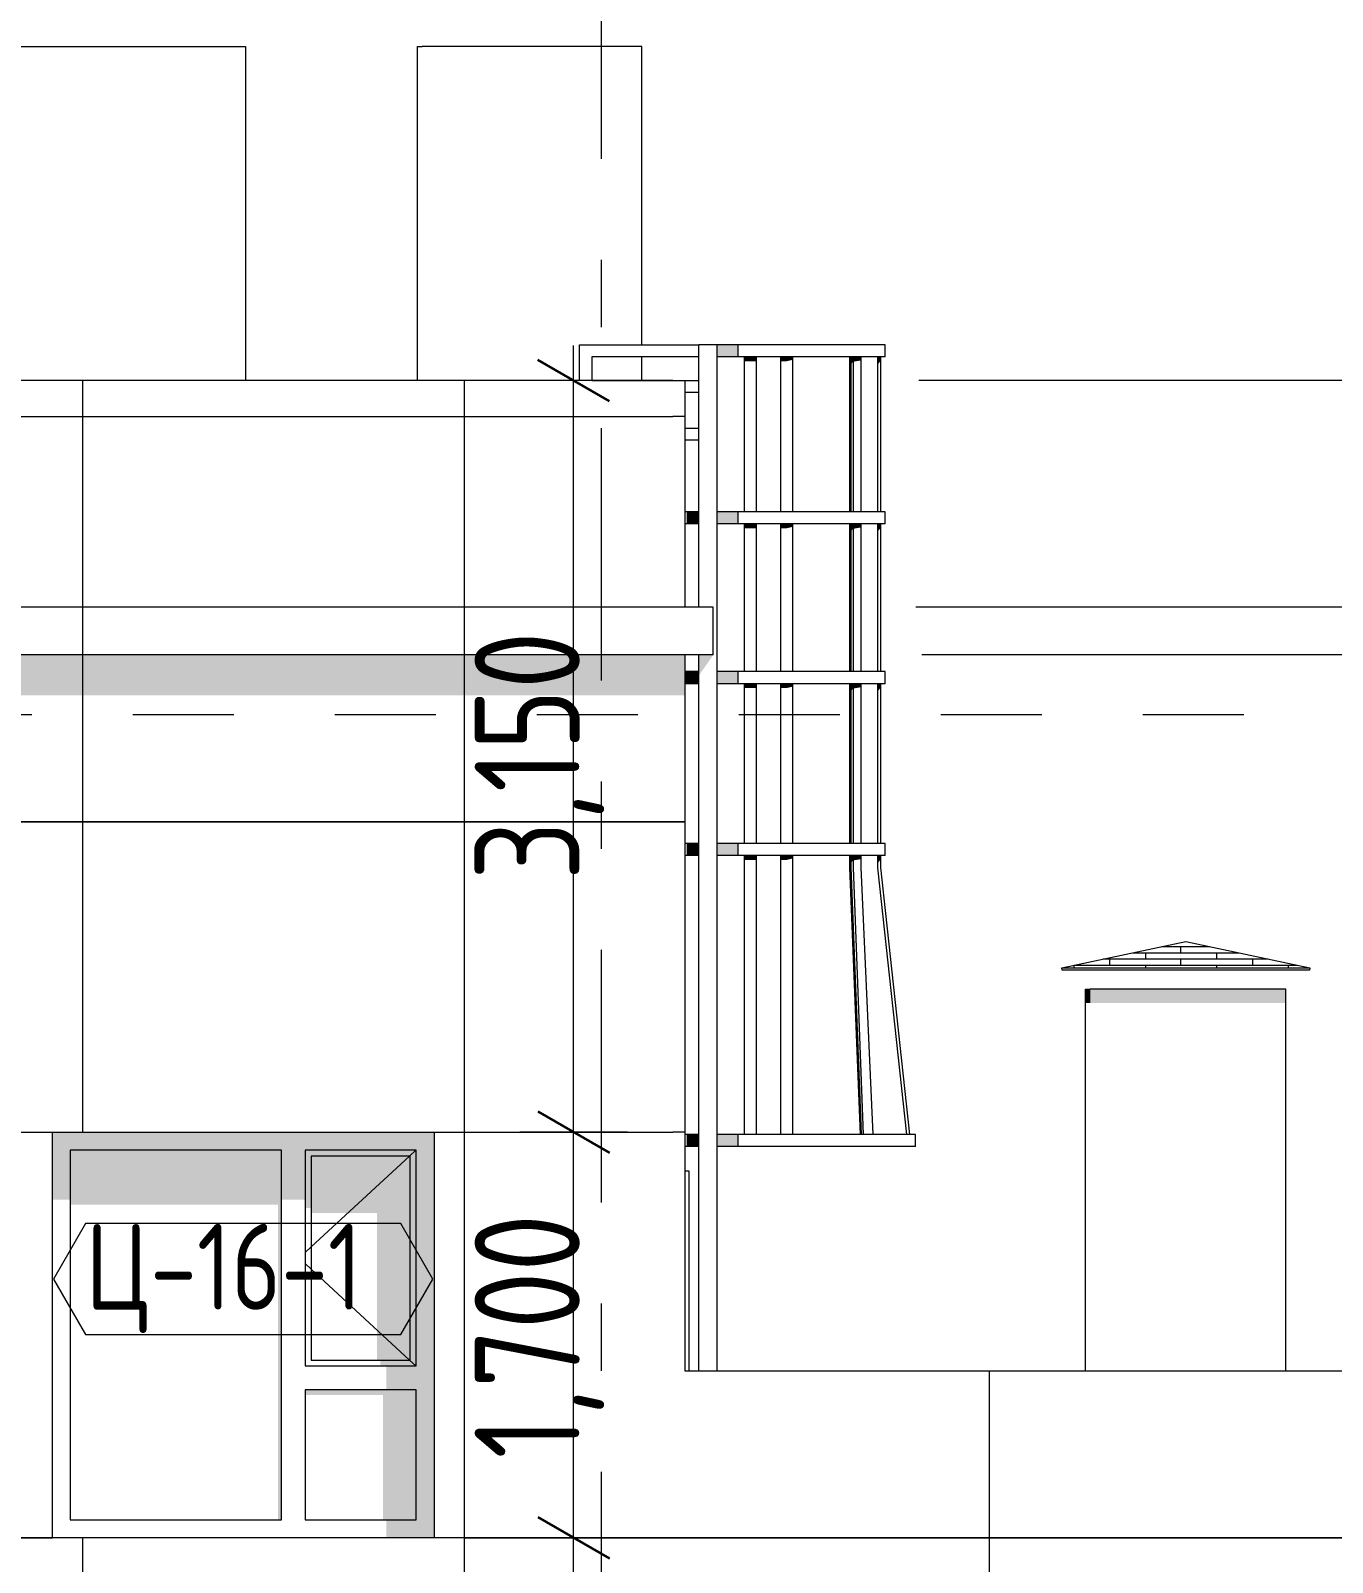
# Model space of a CAD drawing. Header units: millimetres. Extents: x 18162 to 7085488, y 72188 to 247925.
# Drawn here: x 5821118 to 5826573, y 151881 to 158301 of the extents above; entities that cross this region are included whole.
import ezdxf
from ezdxf.enums import TextEntityAlignment as Align

# ---------------------------------------------------------------- set-up
doc = ezdxf.new("R2010")
doc.units = ezdxf.units.MM
doc.header["$MEASUREMENT"] = 0
doc.linetypes.add('Dashed', pattern=[423.333333, 211.666667, -211.666667])
doc.linetypes.add('Double Dashed', pattern=[1093.611073, 529.166651, -211.666656, 141.111112, -211.666656])
for name, color, linetype in [('Archicad Doors', 7, 'Continuous'), ('Archicad Windows', 7, 'Continuous'), ('Interior - Equipment', 7, 'Continuous'), ('Shell - Roof', 7, 'Continuous'), ('Structural - Bearing', 7, 'Continuous'), ('Structural - Grid', 7, 'Continuous')]:
    doc.layers.add(name, color=color, linetype=linetype)
doc.styles.add('GENERATED_STYLE_3', font='', dxfattribs={"width": 0.8})
doc.styles.get('GENERATED_STYLE_3').set_extended_font_data('ISOCPEUR MON')
doc.dimstyles.new('GENERATED_STYLE__19', dxfattribs={"dimtxt": 440.00001, "dimasz": 228, "dimexe": 0.18, "dimexo": 31028.935828, "dimgap": 0, "dimtad": 1, "dimdec": 0, "dimzin": 0, "dimdsep": 46, "dimtxsty": 'GENERATED_STYLE_3', "dimblk": 'ARROWHEAD_2', "dimblk1": 'ARROWHEAD_2', "dimblk2": 'ARROWHEAD_2', "dimcen": 0.09, "dimclrd": 13, "dimclre": 13, "dimclrt": 13, "dimadec": 0, "dimazin": 0, "dimtfac": 1, "dimtdec": 4, "dimtmove": 0, "dimatfit": 3, "dimfxl": 1, "dimtolj": 1, "dimtzin": 0, "dimarcsym": 0})
doc.dimstyles.new('GENERATED_STYLE__23', dxfattribs={"dimtxt": 440.00001, "dimasz": 228, "dimexe": 0.18, "dimexo": 8313.817061, "dimgap": 0, "dimtad": 1, "dimdec": 0, "dimzin": 0, "dimdsep": 46, "dimtxsty": 'GENERATED_STYLE_3', "dimblk": 'ARROWHEAD_2', "dimblk1": 'ARROWHEAD_2', "dimblk2": 'ARROWHEAD_2', "dimcen": 0.09, "dimclrd": 13, "dimclre": 13, "dimclrt": 13, "dimadec": 0, "dimazin": 0, "dimtfac": 1, "dimtdec": 4, "dimtmove": 0, "dimatfit": 3, "dimfxl": 1, "dimtolj": 1, "dimtzin": 0, "dimarcsym": 0})
doc.dimstyles.new('GENERATED_STYLE__24', dxfattribs={"dimtxt": 440.00001, "dimasz": 228, "dimexe": 0.18, "dimexo": 8289.292714, "dimgap": 0, "dimtad": 1, "dimdec": 0, "dimzin": 0, "dimdsep": 46, "dimtxsty": 'GENERATED_STYLE_3', "dimblk": 'ARROWHEAD_2', "dimblk1": 'ARROWHEAD_2', "dimblk2": 'ARROWHEAD_2', "dimcen": 0.09, "dimclrd": 13, "dimclre": 13, "dimclrt": 13, "dimadec": 0, "dimazin": 0, "dimtfac": 1, "dimtdec": 4, "dimtmove": 0, "dimatfit": 3, "dimfxl": 1, "dimtolj": 1, "dimtzin": 0, "dimarcsym": 0})
doc.dimstyles.new('GENERATED_STYLE__25', dxfattribs={"dimtxt": 440.00001, "dimasz": 228, "dimexe": 0.18, "dimexo": 8181.554887, "dimgap": 0, "dimtad": 1, "dimdec": 0, "dimzin": 0, "dimdsep": 46, "dimtxsty": 'GENERATED_STYLE_3', "dimblk": 'ARROWHEAD_2', "dimblk1": 'ARROWHEAD_2', "dimblk2": 'ARROWHEAD_2', "dimcen": 0.09, "dimclrd": 13, "dimclre": 13, "dimclrt": 13, "dimadec": 0, "dimazin": 0, "dimtfac": 1, "dimtdec": 4, "dimtmove": 0, "dimatfit": 3, "dimfxl": 1, "dimtolj": 1, "dimtzin": 0, "dimarcsym": 0})
doc.dimstyles.new('GENERATED_STYLE__28', dxfattribs={"dimtxt": 440.00001, "dimasz": 228, "dimexe": 0.18, "dimexo": 14665.703396, "dimgap": 0, "dimtad": 1, "dimdec": 0, "dimzin": 0, "dimdsep": 46, "dimtxsty": 'GENERATED_STYLE_3', "dimblk": 'ARROWHEAD_2', "dimblk1": 'ARROWHEAD_2', "dimblk2": 'ARROWHEAD_2', "dimcen": 0.09, "dimclrd": 13, "dimclre": 13, "dimclrt": 13, "dimadec": 0, "dimazin": 0, "dimtfac": 1, "dimtdec": 4, "dimtmove": 0, "dimatfit": 3, "dimfxl": 1, "dimtolj": 1, "dimtzin": 0, "dimarcsym": 0})
doc.dimstyles.new('GENERATED_STYLE__29', dxfattribs={"dimtxt": 440.00001, "dimasz": 228, "dimexe": 0.18, "dimexo": 14785.703396, "dimgap": 0, "dimtad": 1, "dimdec": 0, "dimzin": 0, "dimdsep": 46, "dimtxsty": 'GENERATED_STYLE_3', "dimblk": 'ARROWHEAD_2', "dimblk1": 'ARROWHEAD_2', "dimblk2": 'ARROWHEAD_2', "dimcen": 0.09, "dimclrd": 13, "dimclre": 13, "dimclrt": 13, "dimadec": 0, "dimazin": 0, "dimtfac": 1, "dimtdec": 4, "dimtmove": 0, "dimatfit": 3, "dimfxl": 1, "dimtolj": 1, "dimtzin": 0, "dimarcsym": 0})
doc.dimstyles.new('GENERATED_STYLE__31', dxfattribs={"dimtxt": 440.00001, "dimasz": 228, "dimexe": 0.18, "dimexo": 1815.703396, "dimgap": 0, "dimtad": 1, "dimdec": 0, "dimzin": 0, "dimdsep": 46, "dimtxsty": 'GENERATED_STYLE_3', "dimblk": 'ARROWHEAD_2', "dimblk1": 'ARROWHEAD_2', "dimblk2": 'ARROWHEAD_2', "dimcen": 0.09, "dimclrd": 13, "dimclre": 13, "dimclrt": 13, "dimadec": 0, "dimazin": 0, "dimtfac": 1, "dimtdec": 4, "dimtmove": 0, "dimatfit": 3, "dimfxl": 1, "dimtolj": 1, "dimtzin": 0, "dimarcsym": 0})

# ---------------------------------------------------------------- blocks, each defined once
blk = doc.blocks.new('*X2446', base_point=(5785635.3, 106384.1))
at = {"layer": 'Structural - Bearing', "color": 7, "linetype": 'Continuous', "lineweight": 9}
for p, q in [((5823808.8, 154984.1), (5823858.8, 154984.1)), ((5823858.8, 154984.1), (5823808.8, 154984.1)), ((5823858.8, 153684.1), (5823808.8, 153684.1)), ((5823808.8, 151984.1), (5823858.8, 151984.1)), ((5823858.8, 151984.1), (5823808.8, 151984.1))]:
    blk.add_line(p, q, dxfattribs=at)
blk = doc.blocks.new('*X2449', base_point=(5785635.3, 106384.1))
at = {"layer": 'Structural - Bearing', "color": 8, "linetype": 'Continuous', "lineweight": 13}
for p, q in [((5818135.3, 155884.1), (5818135.3, 155684.1)), ((5819735.3, 155884.1), (5819735.3, 155684.1)), ((5821335.3, 155884.1), (5821335.3, 155684.1)), ((5822935.3, 155884.1), (5822935.3, 155684.1))]:
    blk.add_line(p, q, dxfattribs=at)
blk = doc.blocks.new('*X2460', base_point=(5785635.3, 106384.1))
at = {"layer": 'Structural - Bearing', "color": 7, "linetype": 'Continuous', "lineweight": 9}
for p, q in [((5825135.3, 152684.1), (5825135.3, 151984.1)), ((5823858.8, 151984.1), (5824035.3, 151984.1)), ((5824035.3, 151984.1), (5823858.8, 151984.1)), ((5825135.3, 151984.1), (5824035.3, 151984.1)), ((5824035.3, 151984.1), (5825135.3, 151984.1)), ((5825135.3, 151984.1), (5825635.3, 151984.1)), ((5825135.3, 151984.1), (5825135.3, 151384.1)), ((5825635.3, 151984.1), (5825135.3, 151984.1)), ((5826735.3, 151984.1), (5825635.3, 151984.1)), ((5825635.3, 151984.1), (5826735.3, 151984.1))]:
    blk.add_line(p, q, dxfattribs=at)
blk = doc.blocks.new('*X2463', base_point=(5785635.3, 106384.1))
at = {"layer": 'Structural - Bearing', "color": 7, "linetype": 'Continuous', "lineweight": 9}
for p, q in [((5818135.3, 155334.1), (5818135.3, 154984.1)), ((5819735.3, 155334.1), (5819735.3, 154984.1)), ((5821335.3, 155334.1), (5821335.3, 154984.1)), ((5822935.3, 155334.1), (5822935.3, 154984.1)), ((5816708.8, 154984.1), (5817635.3, 154984.1)), ((5817635.3, 154984.1), (5816708.8, 154984.1)), ((5818135.3, 154984.1), (5817635.3, 154984.1)), ((5817635.3, 154984.1), (5818135.3, 154984.1)), ((5818135.3, 154984.1), (5819235.3, 154984.1)), ((5818135.3, 154984.1), (5818135.3, 154384.1)), ((5819235.3, 154984.1), (5818135.3, 154984.1)), ((5819735.3, 154984.1), (5819235.3, 154984.1)), ((5819235.3, 154984.1), (5819735.3, 154984.1)), ((5819735.3, 154984.1), (5820835.3, 154984.1)), ((5819735.3, 154984.1), (5819735.3, 154384.1)), ((5820835.3, 154984.1), (5819735.3, 154984.1)), ((5821335.3, 154984.1), (5820835.3, 154984.1)), ((5820835.3, 154984.1), (5821335.3, 154984.1)), ((5821335.3, 154984.1), (5822435.3, 154984.1)), ((5821335.3, 154984.1), (5821335.3, 154384.1)), ((5822435.3, 154984.1), (5821335.3, 154984.1)), ((5822935.3, 154984.1), (5822435.3, 154984.1)), ((5822435.3, 154984.1), (5822935.3, 154984.1)), ((5822935.3, 154984.1), (5823808.8, 154984.1)), ((5822935.3, 154984.1), (5822935.3, 154384.1)), ((5823808.8, 154984.1), (5822935.3, 154984.1)), ((5818135.3, 154384.1), (5818135.3, 153684.1)), ((5819735.3, 154384.1), (5819735.3, 153684.1)), ((5821335.3, 154384.1), (5821335.3, 153684.1)), ((5822935.3, 154384.1), (5822935.3, 151984.1)), ((5816708.8, 153684.1), (5817608.8, 153684.1)), ((5819808.8, 153684.1), (5820835.3, 153684.1)), ((5820835.3, 153684.1), (5821208.8, 153684.1)), ((5822808.8, 153684.1), (5822935.3, 153684.1)), ((5822935.3, 153684.1), (5823808.8, 153684.1)), ((5816708.8, 151984.1), (5817608.8, 151984.1)), ((5817608.8, 151984.1), (5816708.8, 151984.1)), ((5818135.3, 151984.1), (5818135.3, 151384.1)), ((5819735.3, 151984.1), (5820835.3, 151984.1)), ((5819735.3, 151984.1), (5819735.3, 151384.1)), ((5820835.3, 151984.1), (5819808.8, 151984.1)), ((5821208.8, 151984.1), (5820835.3, 151984.1)), ((5820835.3, 151984.1), (5821208.8, 151984.1)), ((5821335.3, 151984.1), (5821335.3, 151384.1)), ((5822935.3, 151984.1), (5822808.8, 151984.1)), ((5822935.3, 151984.1), (5823808.8, 151984.1)), ((5822935.3, 151984.1), (5822935.3, 151384.1)), ((5823808.8, 151984.1), (5822935.3, 151984.1)), ((5818135.3, 151384.1), (5818135.3, 151334.1)), ((5819735.3, 151384.1), (5819735.3, 151334.1)), ((5821335.3, 151384.1), (5821335.3, 151334.1)), ((5822935.3, 151384.1), (5822935.3, 151334.1))]:
    blk.add_line(p, q, dxfattribs=at)
blk = doc.blocks.new('*X2464', base_point=(5785635.3, 106384.1))
at = {"layer": 'Shell - Roof', "color": 7, "linetype": 'Continuous', "lineweight": 13}
for p, q in [((5825857.7, 154462), (5826059.9, 154462)), ((5825937.9, 154436), (5825937.9, 154462)), ((5825613.2, 154410.1), (5825790.9, 154410.1)), ((5825613.2, 154410.1), (5825789.4, 154410.1)), ((5825640.9, 154384.1), (5825640.9, 154410.1)), ((5825735.4, 154436), (5825790.9, 154436)), ((5825790.9, 154410.1), (5825790.9, 154436)), ((5825790.9, 154436), (5826089.4, 154436)), ((5825790.9, 154410.1), (5826089.4, 154410.1)), ((5825937.9, 154384.1), (5825937.9, 154410.1)), ((5826089.4, 154436), (5826182.2, 154436)), ((5826089.4, 154410.1), (5826089.4, 154436)), ((5826089.4, 154410.1), (5826304.5, 154410.1)), ((5826089.4, 154410.1), (5826188.9, 154410.1)), ((5826188.9, 154410.1), (5826304.5, 154410.1)), ((5826239.4, 154384.1), (5826239.4, 154410.1)), ((5825490.9, 154384.1), (5825790.9, 154384.1)), ((5825490.9, 154373), (5825490.9, 154384.1)), ((5825790.9, 154373), (5825790.9, 154384.1)), ((5825790.9, 154384.1), (5826089.4, 154384.1)), ((5826089.4, 154384.1), (5826389.4, 154384.1)), ((5826089.4, 154373), (5826089.4, 154384.1)), ((5826389.4, 154373), (5826389.4, 154384.1)), ((5826389.4, 154384.1), (5826426.7, 154384.1))]:
    blk.add_line(p, q, dxfattribs=at)
blk = doc.blocks.new('*X2469', base_point=(5785635.3, 106384.1))
at = {"layer": 'Structural - Bearing', "color": 7, "linetype": 'Continuous', "lineweight": 9}
blk.add_line((5823858.8, 156684.1), (5823808.8, 156684.1), dxfattribs=at)
blk = doc.blocks.new('*X2472', base_point=(5785635.3, 106384.1))
at = {"layer": 'Structural - Bearing', "color": 7, "linetype": 'Continuous', "lineweight": 9}
for p, q in [((5818135.3, 156834.1), (5818135.3, 155884.1)), ((5819735.3, 156834.1), (5819735.3, 155884.1)), ((5821335.3, 156834.1), (5821335.3, 155884.1)), ((5822935.3, 156834.1), (5822935.3, 155884.1)), ((5816708.8, 156684.1), (5817635.3, 156684.1)), ((5817635.3, 156684.1), (5818135.3, 156684.1)), ((5818135.3, 156684.1), (5819235.3, 156684.1)), ((5819235.3, 156684.1), (5819735.3, 156684.1)), ((5819735.3, 156684.1), (5820835.3, 156684.1)), ((5820835.3, 156684.1), (5821335.3, 156684.1)), ((5821335.3, 156684.1), (5822435.3, 156684.1)), ((5822435.3, 156684.1), (5822935.3, 156684.1)), ((5822935.3, 156684.1), (5823808.8, 156684.1))]:
    blk.add_line(p, q, dxfattribs=at)
blk = doc.blocks.new('*X2473', base_point=(5785635.3, 106384.1))
at = {"layer": 'Structural - Bearing', "color": 7, "linetype": 'Continuous', "lineweight": 9}
for p, q in [((5818135.3, 155684.1), (5818135.3, 155334.1)), ((5819735.3, 155684.1), (5819735.3, 155334.1)), ((5821335.3, 155684.1), (5821335.3, 155334.1)), ((5822935.3, 155684.1), (5822935.3, 155334.1))]:
    blk.add_line(p, q, dxfattribs=at)
blk = doc.blocks.new('*D2623', base_point=(5785635.3, 106384.1))
at = {"color": 12, "linetype": 'Continuous', "lineweight": 35}
for p, q in [((5838328.4, 152770.7), (5838628.4, 152597.5)), ((5838328.4, 151420.7), (5838628.4, 151247.5))]:
    blk.add_line(p, q, dxfattribs=at)
at = {"color": 13, "linetype": 'Continuous', "lineweight": 13}
for p, q in [((5838703.4, 152684.1), (5837187.8, 152684.1)), ((5838478.4, 151334.1), (5838478.4, 152684.1)), ((5838703.4, 151334.1), (5837187.8, 151334.1))]:
    blk.add_line(p, q, dxfattribs=at)
at = {"color": 13, "lineweight": 13, "insert": (5838605.9, 151490.9), "char_height": 440, "attachment_point": 7, "rotation": 90, "style": 'GENERATED_STYLE_3'}
blk.add_mtext('\\A1;{\\pql;\\fISOCPEUR MON|b0|i0|c0|p0;\\W0.800000;1,350}', dxfattribs=at)
blk = doc.blocks.new('ARROWHEAD_2')
at = {"color": 0, "linetype": 'Continuous', "lineweight": 0}
for p, q in [((-0.378, -0.655), (0.378, 0.655)), ((0, 0), (-1, 0))]:
    blk.add_line(p, q, dxfattribs=at)
blk = doc.blocks.new('*D2624', base_point=(5785635.3, 106384.1))
at = {"color": 12, "linetype": 'Continuous', "lineweight": 35}
for p, q in [((5838328.4, 155770.7), (5838628.4, 155597.5)), ((5838328.4, 152770.7), (5838628.4, 152597.5))]:
    blk.add_line(p, q, dxfattribs=at)
at = {"color": 13, "linetype": 'Continuous', "lineweight": 13}
for p, q in [((5838703.4, 155684.1), (5824852.6, 155684.1)), ((5838478.4, 152684.1), (5838478.4, 155684.1)), ((5838703.4, 152684.1), (5837187.8, 152684.1))]:
    blk.add_line(p, q, dxfattribs=at)
at = {"color": 13, "lineweight": 13, "char_height": 440, "attachment_point": 7, "rotation": 90, "style": 'GENERATED_STYLE_3'}
for s, insert in [('\\A1;{\\pql;\\fISOCPEUR MON|b0|i0|c0|p0;\\W0.800000;200}', (5838518.1, 154859.7)), ('\\A1;{\\pql;\\fISOCPEUR MON|b0|i0|c0|p0;\\W0.800000;3,000}', (5838605.9, 153261.9))]:
    blk.add_mtext(s, dxfattribs=dict(at, insert=insert))
blk = doc.blocks.new('*D2625', base_point=(5785635.3, 106384.1))
at = {"color": 12, "linetype": 'Continuous', "lineweight": 35}
for p, q in [((5838328.4, 155970.7), (5838628.4, 155797.5)), ((5838328.4, 155770.7), (5838628.4, 155597.5))]:
    blk.add_line(p, q, dxfattribs=at)
at = {"color": 13, "linetype": 'Continuous', "lineweight": 13}
for p, q in [((5838703.4, 155884.1), (5824828.1, 155884.1)), ((5838478.4, 155684.1), (5838478.4, 155884.1)), ((5838703.4, 155684.1), (5824852.6, 155684.1))]:
    blk.add_line(p, q, dxfattribs=at)
blk = doc.blocks.new('*D2626', base_point=(5785635.3, 106384.1))
at = {"color": 13, "linetype": 'Continuous', "lineweight": 13}
for p, q in [((5838478.4, 156834.1), (5838478.4, 156980.8)), ((5838703.4, 156834.1), (5824840.4, 156834.1)), ((5838478.4, 155884.1), (5838478.4, 156834.1)), ((5838703.4, 155884.1), (5824828.1, 155884.1))]:
    blk.add_line(p, q, dxfattribs=at)
at = {"color": 12, "linetype": 'Continuous', "lineweight": 35}
for p, q in [((5838628.4, 156747.5), (5838328.4, 156920.7)), ((5838328.4, 155970.7), (5838628.4, 155797.5))]:
    blk.add_line(p, q, dxfattribs=at)
at = {"color": 13, "lineweight": 13, "insert": (5838518.1, 155990.2), "char_height": 440, "attachment_point": 7, "rotation": 90, "style": 'GENERATED_STYLE_3'}
blk.add_mtext('\\A1;{\\pql;\\fISOCPEUR MON|b0|i0|c0|p0;\\W0.800000;950}', dxfattribs=at)
blk = doc.blocks.new('*D2633', base_point=(5785635.3, 106384.1))
at = {"color": 12, "linetype": 'Continuous', "lineweight": 35}
for p, q in [((5839537.7, 155770.7), (5839837.7, 155597.5)), ((5839537.7, 151420.7), (5839837.7, 151247.5))]:
    blk.add_line(p, q, dxfattribs=at)
at = {"color": 13, "linetype": 'Continuous', "lineweight": 13}
for p, q in [((5839912.7, 155684.1), (5838644.5, 155684.1)), ((5839687.7, 151334.1), (5839687.7, 155684.1)), ((5839912.7, 151334.1), (5838644.5, 151334.1))]:
    blk.add_line(p, q, dxfattribs=at)
at = {"color": 13, "lineweight": 13, "char_height": 440, "attachment_point": 7, "rotation": 90, "style": 'GENERATED_STYLE_3'}
for s, insert in [('\\A1;{\\pql;\\fISOCPEUR MON|b0|i0|c0|p0;\\W0.800000;200}', (5839727.4, 154859.7)), ('\\A1;{\\pql;\\fISOCPEUR MON|b0|i0|c0|p0;\\W0.800000;4,350}', (5839815.2, 152569.4))]:
    blk.add_mtext(s, dxfattribs=dict(at, insert=insert))
blk = doc.blocks.new('*D2634', base_point=(5785635.3, 106384.1))
at = {"color": 12, "linetype": 'Continuous', "lineweight": 35}
for p, q in [((5839537.7, 155970.7), (5839837.7, 155797.5)), ((5839537.7, 155770.7), (5839837.7, 155597.5))]:
    blk.add_line(p, q, dxfattribs=at)
at = {"color": 13, "linetype": 'Continuous', "lineweight": 13}
for p, q in [((5839912.7, 155884.1), (5838644.5, 155884.1)), ((5839687.7, 155684.1), (5839687.7, 155884.1)), ((5839912.7, 155684.1), (5838644.5, 155684.1))]:
    blk.add_line(p, q, dxfattribs=at)
blk = doc.blocks.new('*D2635', base_point=(5785635.3, 106384.1))
at = {"color": 13, "linetype": 'Continuous', "lineweight": 13}
for p, q in [((5839687.7, 156834.1), (5839687.7, 156980.8)), ((5839912.7, 156834.1), (5838644.5, 156834.1)), ((5839687.7, 155884.1), (5839687.7, 156834.1)), ((5839912.7, 155884.1), (5838644.5, 155884.1))]:
    blk.add_line(p, q, dxfattribs=at)
at = {"color": 12, "linetype": 'Continuous', "lineweight": 35}
for p, q in [((5839837.7, 156747.5), (5839537.7, 156920.7)), ((5839537.7, 155970.7), (5839837.7, 155797.5))]:
    blk.add_line(p, q, dxfattribs=at)
at = {"color": 13, "lineweight": 13, "insert": (5839727.4, 155990.2), "char_height": 440, "attachment_point": 7, "rotation": 90, "style": 'GENERATED_STYLE_3'}
blk.add_mtext('\\A1;{\\pql;\\fISOCPEUR MON|b0|i0|c0|p0;\\W0.800000;950}', dxfattribs=at)
blk = doc.blocks.new('*D2678', base_point=(5785635.3, 106384.1))
at = {"color": 12, "linetype": 'Continuous', "lineweight": 35}
for p, q in [((5823243.5, 152070.7), (5823543.5, 151897.5)), ((5823243.5, 150770.7), (5823543.5, 150597.5))]:
    blk.add_line(p, q, dxfattribs=at)
at = {"color": 13, "linetype": 'Continuous', "lineweight": 13}
for p, q in [((5823618.5, 151984.1), (5823168.5, 151984.1)), ((5823393.5, 150684.1), (5823393.5, 151984.1)), ((5823618.5, 150684.1), (5823168.5, 150684.1))]:
    blk.add_line(p, q, dxfattribs=at)
at = {"color": 13, "lineweight": 13, "insert": (5823521.1, 150815.9), "char_height": 440, "attachment_point": 7, "rotation": 90, "style": 'GENERATED_STYLE_3'}
blk.add_mtext('\\A1;{\\pql;\\fISOCPEUR MON|b0|i0|c0|p0;\\W0.800000;1,300}', dxfattribs=at)
blk = doc.blocks.new('*D2679', base_point=(5785635.3, 106384.1))
at = {"color": 12, "linetype": 'Continuous', "lineweight": 35}
for p, q in [((5823243.5, 153770.7), (5823543.5, 153597.5)), ((5823243.5, 152070.7), (5823543.5, 151897.5))]:
    blk.add_line(p, q, dxfattribs=at)
at = {"color": 13, "linetype": 'Continuous', "lineweight": 13}
for p, q in [((5823618.5, 153684.1), (5823168.5, 153684.1)), ((5823393.5, 151984.1), (5823393.5, 153684.1)), ((5823618.5, 151984.1), (5823168.5, 151984.1))]:
    blk.add_line(p, q, dxfattribs=at)
at = {"color": 13, "lineweight": 13, "insert": (5823521.1, 152315.9), "char_height": 440, "attachment_point": 7, "rotation": 90, "style": 'GENERATED_STYLE_3'}
blk.add_mtext('\\A1;{\\pql;\\fISOCPEUR MON|b0|i0|c0|p0;\\W0.800000;1,700}', dxfattribs=at)
blk = doc.blocks.new('*D2680', base_point=(5785635.3, 106384.1))
at = {"color": 13, "linetype": 'Continuous', "lineweight": 13}
for p, q in [((5823393.5, 156834.1), (5823393.5, 156980.8)), ((5823618.5, 156834.1), (5823168.5, 156834.1)), ((5823393.5, 153684.1), (5823393.5, 156834.1)), ((5823618.5, 153684.1), (5823168.5, 153684.1))]:
    blk.add_line(p, q, dxfattribs=at)
at = {"color": 12, "linetype": 'Continuous', "lineweight": 35}
for p, q in [((5823543.5, 156747.5), (5823243.5, 156920.7)), ((5823243.5, 153770.7), (5823543.5, 153597.5))]:
    blk.add_line(p, q, dxfattribs=at)
at = {"color": 13, "lineweight": 13, "insert": (5823521.1, 154740.9), "char_height": 440, "attachment_point": 7, "rotation": 90, "style": 'GENERATED_STYLE_3'}
blk.add_mtext('\\A1;{\\pql;\\fISOCPEUR MON|b0|i0|c0|p0;\\W0.800000;3,150}', dxfattribs=at)
blk = doc.blocks.new('Label_194_3', base_point=(5822008.8, 152834.1))
at = {"color": 13, "linetype": 'Continuous', "lineweight": 13, "flags": 128}
blk.add_lwpolyline([(5821213.7, 153068.3), (5821347.8, 152836.1), (5822669.9, 152836.1), (5822804, 153068.3), (5822669.9, 153300.6), (5821347.8, 153300.6)], close=True, dxfattribs=at)
at = {"color": 13, "lineweight": 13, "insert": (5821347.8, 153299.9), "char_height": 360, "attachment_point": 1, "style": 'GENERATED_STYLE_3'}
blk.add_mtext('\\A1;{\\pql;\\pt0,253000;\\fISOCPEUR MON|b0|i0|c0|p0;\\W0.800000;Ц-16-1\\fISOCPEUR MON|b0|i0|c0|p0;\\W0.800000;\\A1{\\H.66x;\\S^  ;}\\fISOCPEUR MON|b0|i0|c0|p0;\\W0.800000;\\fISOCPEUR MON|b0|i0|c0|p0;\\W0.800000;\\A1{\\H.66x;\\S^  ;}\\fISOCPEUR MON|b0|i0|c0|p0;\\W0.800000; \\fISOCPEUR MON|b0|i0|c0|p0;\\W0.800000;\\fISOCPEUR MON|b0|i0|c0|p0;\\W0.800000;\\fISOCPEUR MON|b0|i0|c0|p0;\\W0.800000;\\fISOCPEUR MON|b0|i0|c0|p0;\\W0.800000;\\fISOCPEUR MON|b0|i0|c0|p0;\\W0.800000;\\fISOCPEUR MON|b0|i0|c0|p0;\\W0.800000;\\fISOCPEUR MON|b0|i0|c0|p0;\\W0.800000;\\fISOCPEUR MON|b0|i0|c0|p0;\\W0.800000;\\fISOCPEUR MON|b0|i0|c0|p0;\\W0.800000;\\fISOCPEUR MON|b0|i0|c0|p0;\\W0.800000;\\fISOCPEUR MON|b0|i0|c0|p0;\\W0.800000;\\fISOCPEUR MON|b0|i0|c0|p0;\\W0.800000;\\fISOCPEUR MON|b0|i0|c0|p0;\\W0.800000;\\fISOCPEUR MON|b0|i0|c0|p0;\\W0.800000;\\fISOCPEUR MON|b0|i0|c0|p0;\\W0.800000;\\fISOCPEUR MON|b0|i0|c0|p0;\\W0.800000;\\fISOCPEUR MON|b0|i0|c0|p0;\\W0.800000;\\fISOCPEUR MON|b0|i0|c0|p0;\\W0.800000;\\fISOCPEUR MON|b0|i0|c0|p0;\\W0.800000;\\fISOCPEUR MON|b0|i0|c0|p0;\\W0.800000;\\fISOCPEUR MON|b0|i0|c0|p0;\\W0.800000;\\fISOCPEUR MON|b0|i0|c0|p0;\\W0.800000;\\fISOCPEUR MON|b0|i0|c0|p0;\\W0.800000;\\fISOCPEUR MON|b0|i0|c0|p0;\\W0.800000;\\fISOCPEUR MON|b0|i0|c0|p0;\\W0.800000;\\fISOCPEUR MON|b0|i0|c0|p0;\\W0.800000;\\fISOCPEUR MON|b0|i0|c0|p0;\\W0.800000;\\fISOCPEUR MON|b0|i0|c0|p0;\\W0.800000;\\fISOCPEUR MON|b0|i0|c0|p0;\\W0.800000;\\fISOCPEUR MON|b0|i0|c0|p0;\\W0.800000;\\fISOCPEUR MON|b0|i0|c0|p0;\\W0.800000;\\fISOCPEUR MON|b0|i0|c0|p0;\\W0.800000;\\fISOCPEUR MON|b0|i0|c0|p0;\\W0.800000;\\fISOCPEUR MON|b0|i0|c0|p0;\\W0.800000;\\fISOCPEUR MON|b0|i0|c0|p0;\\W0.800000;\\fISOCPEUR MON|b0|i0|c0|p0;\\W0.800000;\\fISOCPEUR MON|b0|i0|c0|p0;\\W0.800000;\\fISOCPEUR MON|b0|i0|c0|p0;\\W0.800000;\\fISOCPEUR MON|b0|i0|c0|p0;\\W0.800000;\\fISOCPEUR MON|b0|i0|c0|p0;\\W0.800000;\\fISOCPEUR MON|b0|i0|c0|p0;\\W0.800000;\\fISOCPEUR MON|b0|i0|c0|p0;\\W0.800000;\\fISOCPEUR MON|b0|i0|c0|p0;\\W0.800000;}', dxfattribs=at)
blk = doc.blocks.new('Standard grid marker[377]_3', base_point=(5823508.8, 166384.1))
at = {"layer": 'Structural - Grid', "color": 13, "linetype": 'Double Dashed', "lineweight": 13, "ltscale": 2}
blk.add_line((5823508.8, 165384.1), (5823508.8, 100884.1), dxfattribs=at)
at = {"layer": 'Structural - Grid', "color": 13, "lineweight": 13, "style": 'GENERATED_STYLE_3'}
blk.add_attdef('AC_MarkerText_1', text='', height=500, rotation=360, dxfattribs=at).set_placement((5823508.8, 99534.1), align=Align.TOP_CENTER)

msp = doc.modelspace()

# ---------------------------------------------------------------- hatches: boundary and pattern name
at = {"layer": 'Archicad Windows', "linetype": 'Continuous', "lineweight": 0}
for points in [[(5821208.8, 153609.1), (5821283.8, 153609.1), (5822168.8, 153609.1), (5822268.8, 153609.1), (5822733.8, 153609.1), (5822808.8, 153609.1), (5822808.8, 153684.1), (5821208.8, 153684.1)], [(5821283.8, 153609.1), (5821208.8, 153609.1), (5821208.8, 153401.2), (5821283.8, 153401.2)], [(5821283.8, 153609.1), (5821283.8, 153380), (5822153.8, 153380), (5822153.8, 152059.1), (5822168.8, 152059.1), (5822168.8, 153609.1)], [(5822168.8, 153609.1), (5822168.8, 153401.2), (5822268.8, 153401.2), (5822268.8, 153609.1)], [(5822268.8, 153584.1), (5822293.8, 153584.1), (5822708.8, 153584.1), (5822733.8, 153584.1), (5822733.8, 153609.1), (5822268.8, 153609.1)], [(5822268.8, 153584.1), (5822268.8, 153365.9), (5822293.8, 153365.9), (5822293.8, 153584.1)], [(5822293.8, 153584.1), (5822293.8, 153344.7), (5822568.8, 153344.7), (5822568.8, 152729.1), (5822708.8, 152729.1), (5822708.8, 153584.1)], [(5822708.8, 152729.1), (5822733.8, 152729.1), (5822733.8, 153584.1), (5822708.8, 153584.1)], [(5822733.8, 152704.1), (5822733.8, 152604.1), (5822733.8, 152059.1), (5822808.8, 152059.1), (5822808.8, 153609.1), (5822733.8, 153609.1)], [(5822733.8, 152729.1), (5822583.8, 152729.1), (5822583.8, 152704.1), (5822733.8, 152704.1)], [(5822608.8, 152704.1), (5822608.8, 152604.1), (5822733.8, 152604.1), (5822733.8, 152704.1)], [(5822268.8, 152604.1), (5822268.8, 152582.8), (5822593.8, 152582.8), (5822593.8, 152059.1), (5822733.8, 152059.1), (5822733.8, 152604.1)], [(5822608.8, 152059.1), (5822608.8, 151984.1), (5822808.8, 151984.1), (5822808.8, 152059.1)]]:
    msp.add_hatch(color=49, dxfattribs=at).paths.add_polyline_path(points)
at = {"layer": 'Interior - Equipment', "linetype": 'Continuous', "lineweight": 0}
for points in [[(5824083.6, 156933.3), (5824083.6, 156984.1), (5823994.7, 156984.1), (5823994.7, 156933.3)], [(5824109, 156933.3), (5824109, 156915.3), (5824159.8, 156915.3), (5824159.8, 156933.3)], [(5824261.4, 156933.3), (5824261.4, 156915.3), (5824286.8, 156915.3), (5824312.2, 156921.3), (5824312.2, 156933.3)], [(5824550.5, 156284.1), (5824556, 156284.1), (5824556, 156933.3), (5824550.5, 156933.3)], [(5824556, 156933.3), (5824556, 156902.2), (5824565.7, 156914.7), (5824565.7, 156933.3)], [(5824598.3, 156933.3), (5824565.7, 156933.3), (5824565.7, 156914.7), (5824568.4, 156913.5), (5824598.3, 156918.6)], [(5824680.5, 156933.3), (5824667.8, 156933.3), (5824667.8, 156901.8), (5824680.5, 156916.8)], [(5823867.7, 156284.1), (5823867.7, 156233.3), (5823918.5, 156233.3), (5823918.5, 156284.1)], [(5824083.6, 156233.3), (5824083.6, 156284.1), (5823994.7, 156284.1), (5823994.7, 156233.3)], [(5824109, 156233.3), (5824109, 156215.3), (5824159.8, 156215.3), (5824159.8, 156233.3)], [(5824261.4, 156233.3), (5824261.4, 156215.3), (5824286.8, 156215.3), (5824312.2, 156221.3), (5824312.2, 156233.3)], [(5824550.5, 156233.3), (5824550.5, 155614.5), (5824556, 155614.5), (5824556, 156233.3)], [(5824556, 156233.3), (5824556, 156202.2), (5824565.7, 156214.7), (5824565.7, 156233.3)], [(5824565.7, 156233.3), (5824565.7, 156214.7), (5824568.4, 156213.5), (5824598.3, 156218.6), (5824598.3, 156233.3)], [(5824680.5, 156233.3), (5824667.8, 156233.3), (5824667.8, 156201.8), (5824680.5, 156216.8)], [(5823918.5, 155684.1), (5823918.5, 155598.8), (5823978.8, 155684.1)], [(5823858.8, 155563.7), (5823918.5, 155563.7), (5823918.5, 155614.5), (5823858.8, 155614.5)], [(5824083.6, 155563.7), (5824083.6, 155614.5), (5823994.7, 155614.5), (5823994.7, 155563.7)], [(5824109, 155563.7), (5824109, 155545.7), (5824159.8, 155545.7), (5824159.8, 155563.7)], [(5824261.4, 155563.7), (5824261.4, 155545.7), (5824286.8, 155545.7), (5824312.2, 155551.7), (5824312.2, 155563.7)], [(5824550.5, 155563.7), (5824550.5, 154894.1), (5824556, 154894.1), (5824556, 155563.7)], [(5824556, 155563.7), (5824556, 155532.6), (5824565.7, 155545.1), (5824565.7, 155563.7)], [(5824598.3, 155563.7), (5824565.7, 155563.7), (5824565.7, 155545.1), (5824568.4, 155543.9), (5824598.3, 155549)], [(5824680.5, 155563.7), (5824667.8, 155563.7), (5824667.8, 155532.2), (5824680.5, 155547.2)], [(5823867.7, 154894.1), (5823867.7, 154843.3), (5823918.5, 154843.3), (5823918.5, 154894.1)], [(5824083.6, 154843.3), (5824083.6, 154894.1), (5823994.7, 154894.1), (5823994.7, 154843.3)], [(5824159.8, 154843.3), (5824109, 154843.3), (5824109, 154825.3), (5824159.8, 154825.3)], [(5824261.4, 154825.3), (5824286.8, 154825.3), (5824312.2, 154831.3), (5824312.2, 154843.3), (5824261.4, 154843.3)], [(5824556, 154843.3), (5824550.5, 154843.3), (5824550.5, 154792.7), (5824556, 154792.6), (5824556, 154792.7)], [(5824565.7, 154843.3), (5824556, 154843.3), (5824556, 154812.2), (5824565.7, 154824.7)], [(5824598.3, 154843.3), (5824565.7, 154843.3), (5824565.7, 154824.7), (5824568.4, 154823.5), (5824598.3, 154828.6)], [(5824667.8, 154843.3), (5824667.8, 154811.8), (5824680.5, 154826.8), (5824680.5, 154843.3)], [(5824550.5, 154792.7), (5824595, 153674.9), (5824596.4, 153674.9), (5824594.7, 153817.9), (5824556, 154792.6)], [(5824556, 154792.7), (5824600.4, 153674.9), (5824607.4, 153674.9)], [(5823867.7, 153674.9), (5823867.7, 153624.1), (5823918.5, 153624.1), (5823918.5, 153674.9)], [(5824083.6, 153624.1), (5824083.6, 153674.9), (5823994.7, 153674.9), (5823994.7, 153624.1)]]:
    msp.add_hatch(color=49, dxfattribs=at).paths.add_polyline_path(points)
at = {"layer": 'Structural - Bearing', "linetype": 'Continuous', "lineweight": 0}
for points in [[(5816708.8, 155684.1), (5816708.8, 155514.4), (5823808.8, 155514.4), (5823808.8, 155684.1)], [(5823808.8, 155684.1), (5823808.8, 155514.4), (5823858.8, 155514.4), (5823858.8, 155684.1)], [(5825538.8, 154284.1), (5825538.8, 154224.8), (5825558.8, 154224.8), (5825558.8, 154284.1)], [(5825558.8, 154224.8), (5826378.8, 154224.8), (5826378.8, 154284.1), (5825558.8, 154284.1)]]:
    msp.add_hatch(color=49, dxfattribs=at).paths.add_polyline_path(points)

# ---------------------------------------------------------------- linework, layer by layer
at = {"color": 8, "linetype": 'Dashed', "lineweight": 13, "ltscale": 2}
msp.add_line((5800379.4, 155434.1), (5841359.8, 155434.1), dxfattribs=at)
at = {"layer": 'Archicad Doors', "color": 7, "linetype": 'Continuous', "lineweight": 9}
for p, q in [((5823877.8, 153521.1), (5823858.8, 153521.1)), ((5823877.8, 152684.1), (5823877.8, 153521.1))]:
    msp.add_line(p, q, dxfattribs=at)
at = {"layer": 'Archicad Windows', "color": 7, "linetype": 'Continuous', "lineweight": 13}
for p, q in [((5821208.8, 153684.1), (5822808.8, 153684.1)), ((5821208.8, 151984.1), (5821208.8, 153684.1)), ((5822808.8, 153684.1), (5822808.8, 151984.1)), ((5822808.8, 151984.1), (5821208.8, 151984.1))]:
    msp.add_line(p, q, dxfattribs=at)
at = {"layer": 'Archicad Windows', "color": 7, "linetype": 'Continuous', "lineweight": 9}
for p, q in [((5821283.8, 153609.1), (5821283.8, 152059.1)), ((5822168.8, 153609.1), (5821283.8, 153609.1)), ((5822168.8, 152059.1), (5822168.8, 153609.1)), ((5822268.8, 153609.1), (5822268.8, 152704.1)), ((5822733.8, 153609.1), (5822268.8, 153609.1)), ((5822293.8, 153584.1), (5822293.8, 152729.1)), ((5822708.8, 153584.1), (5822293.8, 153584.1)), ((5822704.9, 153584.1), (5822293.8, 153202.9)), ((5822731.9, 153609.1), (5822704.9, 153584.1)), ((5822708.8, 152729.1), (5822708.8, 153584.1)), ((5822733.8, 152704.1), (5822733.8, 153609.1)), ((5822293.8, 153202.9), (5822268.8, 153179.7)), ((5822293.8, 153110.2), (5822268.8, 153133.4)), ((5822704.9, 152729.1), (5822293.8, 153110.2)), ((5822293.8, 152729.1), (5822708.8, 152729.1)), ((5822731.9, 152704.1), (5822704.9, 152729.1)), ((5822268.8, 152704.1), (5822733.8, 152704.1)), ((5822268.8, 152604.1), (5822268.8, 152059.1)), ((5822733.8, 152604.1), (5822268.8, 152604.1)), ((5822733.8, 152059.1), (5822733.8, 152604.1)), ((5821283.8, 152059.1), (5822168.8, 152059.1)), ((5822268.8, 152059.1), (5822733.8, 152059.1))]:
    msp.add_line(p, q, dxfattribs=at)
at = {"layer": 'Interior - Equipment', "color": 7, "linetype": 'Continuous', "lineweight": 13}
for p, q in [((5823418.5, 156834.1), (5823418.5, 156984.1)), ((5823418.5, 156984.1), (5823918.5, 156984.1)), ((5823994.7, 156984.1), (5823918.5, 156984.1)), ((5823918.5, 156933.3), (5823918.5, 156984.1)), ((5823994.7, 152684.1), (5823994.7, 156984.1)), ((5824083.6, 156984.1), (5823994.7, 156984.1)), ((5824299.5, 156984.1), (5824083.6, 156984.1)), ((5824083.6, 156933.3), (5824083.6, 156984.1)), ((5824452.6, 156984.1), (5824299.5, 156984.1)), ((5824582.4, 156984.1), (5824452.6, 156984.1)), ((5824669.1, 156984.1), (5824582.4, 156984.1)), ((5824699.5, 156984.1), (5824669.1, 156984.1)), ((5824699.5, 156933.3), (5824699.5, 156984.1)), ((5823918.5, 156933.3), (5823469.3, 156933.3)), ((5823469.3, 156933.3), (5823469.3, 156834.1)), ((5823918.5, 156634.9), (5823918.5, 156933.3)), ((5824083.6, 156933.3), (5823994.7, 156933.3)), ((5824299.5, 156933.3), (5824083.6, 156933.3)), ((5824109, 156284.1), (5824109, 156933.3)), ((5824159.8, 156284.1), (5824159.8, 156933.3)), ((5824261.4, 156284.1), (5824261.4, 156933.3)), ((5824452.6, 156933.3), (5824299.5, 156933.3)), ((5824312.2, 156284.1), (5824312.2, 156933.3)), ((5824582.4, 156933.3), (5824452.6, 156933.3)), ((5824550.5, 156284.1), (5824550.5, 156933.3)), ((5824556, 156284.1), (5824556, 156933.3)), ((5824565.7, 156284.1), (5824565.7, 156933.3)), ((5824669.1, 156933.3), (5824582.4, 156933.3)), ((5824598.3, 156284.1), (5824598.3, 156933.3)), ((5824667.8, 156284.1), (5824667.8, 156933.3)), ((5824699.5, 156933.3), (5824669.1, 156933.3)), ((5824680.5, 156284.1), (5824680.5, 156933.3)), ((5823469.3, 156834.9), (5823918.5, 156834.9)), ((5823918.5, 156784.1), (5823858.8, 156784.1)), ((5823858.8, 156634.9), (5823918.5, 156634.9)), ((5823918.5, 156584.1), (5823858.8, 156584.1)), ((5823918.5, 156584.1), (5823918.5, 156634.9)), ((5823918.5, 155884.1), (5823918.5, 156584.1)), ((5823918.5, 156284.1), (5823858.8, 156284.1)), ((5824083.6, 156284.1), (5823994.7, 156284.1)), ((5824299.5, 156284.1), (5824083.6, 156284.1)), ((5824083.6, 156233.3), (5824083.6, 156284.1)), ((5824452.6, 156284.1), (5824299.5, 156284.1)), ((5824582.4, 156284.1), (5824452.6, 156284.1)), ((5824669.1, 156284.1), (5824582.4, 156284.1)), ((5824699.5, 156284.1), (5824669.1, 156284.1)), ((5824699.5, 156233.3), (5824699.5, 156284.1)), ((5823918.5, 156233.3), (5823858.8, 156233.3)), ((5824083.6, 156233.3), (5823994.7, 156233.3)), ((5824299.5, 156233.3), (5824083.6, 156233.3)), ((5824109, 155614.5), (5824109, 156233.3)), ((5824159.8, 155614.5), (5824159.8, 156233.3)), ((5824261.4, 155614.5), (5824261.4, 156233.3)), ((5824452.6, 156233.3), (5824299.5, 156233.3)), ((5824312.2, 155614.5), (5824312.2, 156233.3)), ((5824582.4, 156233.3), (5824452.6, 156233.3)), ((5824550.5, 155614.5), (5824550.5, 156233.3)), ((5824556, 155614.5), (5824556, 156233.3)), ((5824565.7, 155614.5), (5824565.7, 156233.3)), ((5824669.1, 156233.3), (5824582.4, 156233.3)), ((5824598.3, 155614.5), (5824598.3, 156233.3)), ((5824667.8, 155614.5), (5824667.8, 156233.3)), ((5824699.5, 156233.3), (5824669.1, 156233.3)), ((5824680.5, 155614.5), (5824680.5, 156233.3)), ((5823918.5, 152684.1), (5823918.5, 155684.1)), ((5823918.5, 155614.5), (5823858.8, 155614.5)), ((5824083.6, 155614.5), (5823994.7, 155614.5)), ((5824299.5, 155614.5), (5824083.6, 155614.5)), ((5824083.6, 155563.7), (5824083.6, 155614.5)), ((5824452.6, 155614.5), (5824299.5, 155614.5)), ((5824582.4, 155614.5), (5824452.6, 155614.5)), ((5824669.1, 155614.5), (5824582.4, 155614.5)), ((5824699.5, 155614.5), (5824669.1, 155614.5)), ((5824699.5, 155563.7), (5824699.5, 155614.5)), ((5823918.5, 155563.7), (5823858.8, 155563.7)), ((5824083.6, 155563.7), (5823994.7, 155563.7)), ((5824299.5, 155563.7), (5824083.6, 155563.7)), ((5824109, 154894.1), (5824109, 155563.7)), ((5824159.8, 154894.1), (5824159.8, 155563.7)), ((5824261.4, 154894.1), (5824261.4, 155563.7)), ((5824452.6, 155563.7), (5824299.5, 155563.7)), ((5824312.2, 154894.1), (5824312.2, 155563.7)), ((5824582.4, 155563.7), (5824452.6, 155563.7)), ((5824550.5, 154894.1), (5824550.5, 155563.7)), ((5824556, 154894.1), (5824556, 155563.7)), ((5824565.7, 154894.1), (5824565.7, 155563.7)), ((5824669.1, 155563.7), (5824582.4, 155563.7)), ((5824598.3, 154894.1), (5824598.3, 155563.7)), ((5824667.8, 154894.1), (5824667.8, 155563.7)), ((5824699.5, 155563.7), (5824669.1, 155563.7)), ((5824680.5, 154894.1), (5824680.5, 155563.7)), ((5823918.5, 154894.1), (5823858.8, 154894.1)), ((5823918.5, 154843.3), (5823858.8, 154843.3)), ((5824083.6, 154894.1), (5823994.7, 154894.1)), ((5824083.6, 154843.3), (5823994.7, 154843.3)), ((5824299.5, 154894.1), (5824083.6, 154894.1)), ((5824083.6, 154843.3), (5824083.6, 154894.1)), ((5824299.5, 154843.3), (5824083.6, 154843.3)), ((5824109, 153674.9), (5824109, 154843.3)), ((5824159.8, 153674.9), (5824159.8, 154843.3)), ((5824261.4, 153674.9), (5824261.4, 154843.3)), ((5824452.6, 154894.1), (5824299.5, 154894.1)), ((5824452.6, 154843.3), (5824299.5, 154843.3)), ((5824312.2, 153674.9), (5824312.2, 154843.3)), ((5824582.4, 154894.1), (5824452.6, 154894.1)), ((5824582.4, 154843.3), (5824452.6, 154843.3)), ((5824550.5, 154792.7), (5824550.5, 154843.3)), ((5824556, 154792.7), (5824556, 154843.3)), ((5824565.7, 154793.2), (5824565.7, 154843.3)), ((5824669.1, 154894.1), (5824582.4, 154894.1)), ((5824669.1, 154843.3), (5824582.4, 154843.3)), ((5824598.3, 154792.7), (5824598.3, 154843.3)), ((5824667.8, 154792.5), (5824667.8, 154843.3)), ((5824699.5, 154894.1), (5824669.1, 154894.1)), ((5824699.5, 154843.3), (5824669.1, 154843.3)), ((5824680.5, 154793.2), (5824680.5, 154843.3)), ((5824699.5, 154843.3), (5824699.5, 154894.1)), ((5824595, 153674.9), (5824550.5, 154792.7)), ((5824600.4, 153674.9), (5824556, 154792.7)), ((5824607.8, 153674.9), (5824565.7, 154793.2)), ((5824649.1, 153674.9), (5824598.3, 154792.7)), ((5824789.3, 153674.9), (5824667.8, 154792.5)), ((5824802, 153674.9), (5824680.5, 154793.2)), ((5823918.5, 153674.9), (5823858.8, 153674.9)), ((5823918.5, 153624.1), (5823858.8, 153624.1)), ((5824083.6, 153674.9), (5823994.7, 153674.9)), ((5824083.6, 153624.1), (5823994.7, 153624.1)), ((5824426.5, 153674.9), (5824083.6, 153674.9)), ((5824083.6, 153624.1), (5824083.6, 153674.9)), ((5824426.5, 153624.1), (5824083.6, 153624.1)), ((5824579.6, 153674.9), (5824426.5, 153674.9)), ((5824579.6, 153624.1), (5824426.5, 153624.1)), ((5824709.4, 153674.9), (5824579.6, 153674.9)), ((5824709.4, 153624.1), (5824579.6, 153624.1)), ((5824796.1, 153674.9), (5824709.4, 153674.9)), ((5824796.1, 153624.1), (5824709.4, 153624.1)), ((5824826.5, 153674.9), (5824796.1, 153674.9)), ((5824826.5, 153624.1), (5824796.1, 153624.1)), ((5824826.5, 153624.1), (5824826.5, 153674.9))]:
    msp.add_line(p, q, dxfattribs=at)
at = {"layer": 'Shell - Roof', "color": 7, "linetype": 'Continuous', "lineweight": 13}
for p, q in [((5825438.8, 154373), (5825958.8, 154483.5)), ((5825958.8, 154483.5), (5826478.8, 154373)), ((5825438.8, 154373), (5826478.8, 154373)), ((5825440.9, 154363.2), (5825438.8, 154373)), ((5826476.8, 154363.2), (5825440.9, 154363.2)), ((5826478.8, 154373), (5826476.8, 154363.2))]:
    msp.add_line(p, q, dxfattribs=at)
at = {"layer": 'Structural - Bearing', "color": 7, "linetype": 'Continuous', "lineweight": 13}
for p, q in [((5820978.8, 158234.1), (5821998.8, 158234.1)), ((5821998.8, 158234.1), (5822018.8, 158234.1)), ((5822018.8, 158234.1), (5822018.8, 156834.1)), ((5822738.8, 158234.1), (5822758.8, 158234.1)), ((5822738.8, 156834.1), (5822738.8, 158234.1)), ((5823678.8, 158234.1), (5822758.8, 158234.1)), ((5823678.8, 156984.1), (5823678.8, 158234.1)), ((5823678.8, 156834.9), (5823678.8, 156933.3)), ((5823808.8, 156834.1), (5816708.8, 156834.1)), ((5823808.8, 156834.1), (5823858.8, 156834.1)), ((5823858.8, 156834.1), (5823858.8, 155884.1)), ((5823978.8, 155884.1), (5816738.8, 155884.1)), ((5823978.8, 155684.1), (5823978.8, 155884.1)), ((5823978.8, 155684.1), (5816738.8, 155684.1)), ((5823858.8, 155684.1), (5823858.8, 155334.1)), ((5823858.8, 155334.1), (5823858.8, 152684.1)), ((5825538.8, 154284.1), (5825558.8, 154284.1)), ((5825538.8, 152684.1), (5825538.8, 154284.1)), ((5826378.8, 154284.1), (5825558.8, 154284.1)), ((5826378.8, 152684.1), (5826378.8, 154284.1)), ((5823858.8, 152684.1), (5836808.8, 152684.1))]:
    msp.add_line(p, q, dxfattribs=at)

# ---------------------------------------------------------------- block references
at = {"color": 12, "linetype": 'Continuous', "lineweight": 13}
msp.add_blockref('Label_194_3', (5822008.8, 152834.1), dxfattribs=at)
at = {"layer": 'Shell - Roof', "lineweight": 0}
msp.add_blockref('*X2464', (5785635.3, 106384.1), dxfattribs=at)
at = {"layer": 'Structural - Bearing', "lineweight": 0}
for name in ['*X2472', '*X2469', '*X2449', '*X2473', '*X2463', '*X2446', '*X2460']:
    msp.add_blockref(name, (5785635.3, 106384.1), dxfattribs=at)
at = {"layer": 'Structural - Grid', "color": 13, "linetype": 'Continuous', "lineweight": 13}
msp.add_blockref('Standard grid marker[377]_3', (5823508.8, 166384.1), dxfattribs=at)

# ---------------------------------------------------------------- dimensions: what is measured, and where the dimension line sits
at = {"color": 13, "linetype": 'Continuous', "lineweight": 13}
for base, p1, p2, dimstyle, picture, middle in [((5838478.4, 156834.1), (5816538.8, 155884.1), (5816658.8, 156834.1), 'GENERATED_STYLE__25', '*D2626', (5838170.4, 156492.5)), ((5823393.5, 156834.1), (5822808.8, 153684.1), (5823858.8, 156834.1), 'GENERATED_STYLE__31', '*D2680', (5823085.5, 155478)), ((5839687.7, 156834.1), (5823978.8, 155884.1), (5823858.8, 156834.1), 'GENERATED_STYLE__29', '*D2635', (5839379.7, 156492.5)), ((5838478.4, 155884.1), (5816538.8, 155684.1), (5816538.8, 155884.1), 'GENERATED_STYLE__24', '*D2625', (5838170.4, 155361.9)), ((5839687.7, 155884.1), (5823978.8, 155684.1), (5823978.8, 155884.1), 'GENERATED_STYLE__28', '*D2634', (5839379.7, 155361.9)), ((5838478.4, 155684.1), (5806158.8, 152684.1), (5816538.8, 155684.1), 'GENERATED_STYLE__23', '*D2624', (5838170.4, 153999)), ((5839687.7, 155684.1), (5836978.4, 151334.1), (5823978.8, 155684.1), 'GENERATED_STYLE__28', '*D2633', (5839379.7, 153306.4)), ((5823393.5, 153684.1), (5822808.8, 151984.1), (5822808.8, 153684.1), 'GENERATED_STYLE__31', '*D2679', (5823085.5, 153053)), ((5838478.4, 152684.1), (5804808.8, 151334.1), (5806158.8, 152684.1), 'GENERATED_STYLE__19', '*D2623', (5838170.4, 152228)), ((5823393.5, 151984.1), (5822808.8, 150684.1), (5822808.8, 151984.1), 'GENERATED_STYLE__31', '*D2678', (5823085.5, 151553))]:
    dim = msp.add_linear_dim(base=base, p1=p1, p2=p2, angle=90, dimstyle=dimstyle, dxfattribs=at)
    dim.commit()
    dim.dimension.update_dxf_attribs({"geometry": picture, "text_midpoint": middle, "dimtype": 160, "text_rotation": 90})

doc.saveas('drawing.dxf')
